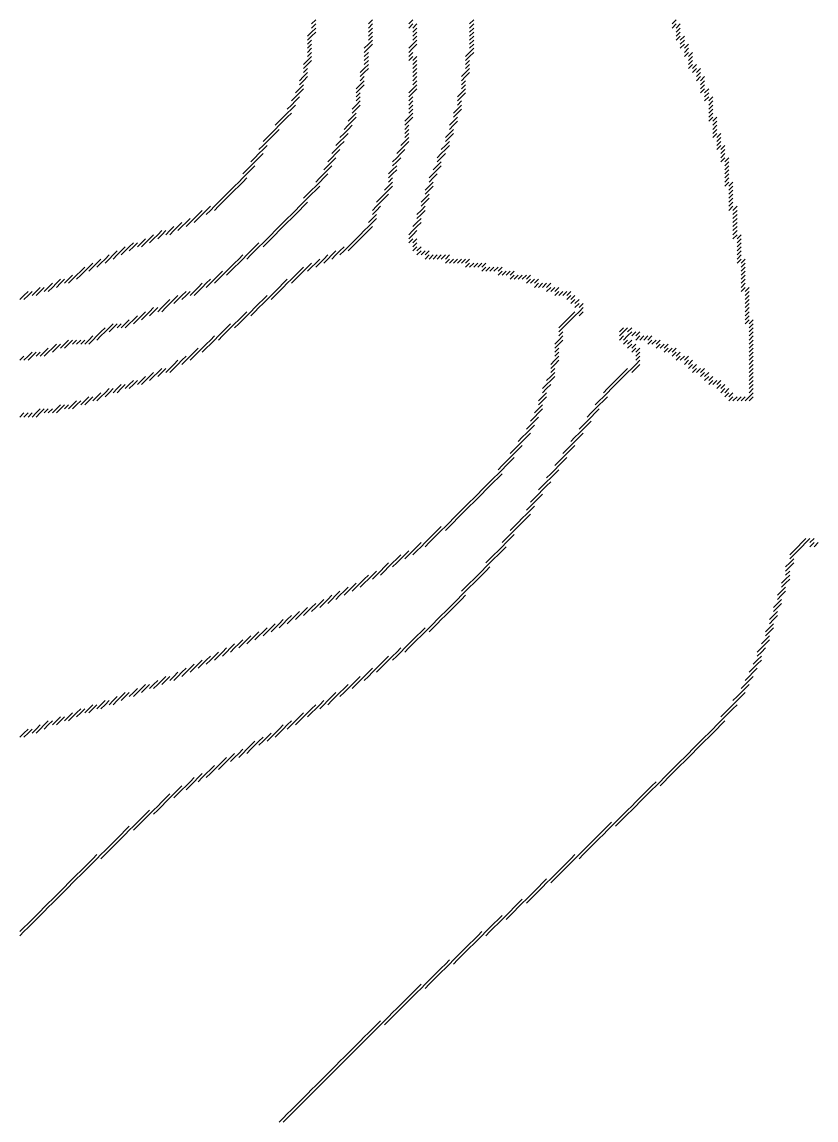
# Model space of a CAD drawing. Header units: metres. Extents: x 526 to 1383, y 73 to 1012.
# Drawn here: x 926.5 to 1122.5, y 439.5 to 710.5 of the extents above; entities that cross this region are included whole.
import ezdxf

# ---------------------------------------------------------------- set-up
doc = ezdxf.new("R2010")
doc.units = ezdxf.units.M

msp = doc.modelspace()

# ---------------------------------------------------------------- linework, layer by layer
for p, q in [((998, 710), (999, 711)), ((1012, 710), (1013, 711)), ((1022, 710), (1023, 711)), ((1037, 710), (1038, 711)), ((1087, 710), (1088, 711)), ((997, 707), (998, 708)), ((998, 709), (999, 710)), ((998, 708), (999, 709)), ((998, 707), (999, 708)), ((1012, 709), (1013, 710)), ((1012, 708), (1013, 709)), ((1012, 707), (1013, 708)), ((1022, 709), (1023, 710)), ((1023, 709), (1024, 710)), ((1023, 708), (1024, 709)), ((1023, 707), (1024, 708)), ((1037, 709), (1038, 710)), ((1037, 708), (1038, 709)), ((1037, 707), (1038, 708)), ((1087, 709), (1088, 710)), ((1088, 709), (1089, 710)), ((1088, 708), (1089, 709)), ((1088, 707), (1089, 708)), ((997, 706), (998, 707)), ((997, 705), (998, 706)), ((997, 704), (998, 705)), ((1011, 704), (1012, 705)), ((1012, 706), (1013, 707)), ((1012, 705), (1013, 706)), ((1012, 704), (1013, 705)), ((1022, 704), (1023, 705)), ((1023, 706), (1024, 707)), ((1023, 705), (1024, 706)), ((1023, 704), (1024, 705)), ((1037, 706), (1038, 707)), ((1037, 705), (1038, 706)), ((1037, 704), (1038, 705)), ((1088, 706), (1089, 707)), ((1089, 706), (1090, 707)), ((1089, 705), (1090, 706)), ((1089, 704), (1090, 705)), ((1090, 704), (1091, 705)), ((997, 703), (998, 704)), ((997, 702), (998, 703)), ((997, 701), (998, 702)), ((1011, 703), (1012, 704)), ((1011, 702), (1012, 703)), ((1011, 701), (1012, 702)), ((1022, 703), (1023, 704)), ((1022, 702), (1023, 703)), ((1022, 701), (1023, 702)), ((1023, 701), (1024, 702)), ((1036, 702), (1037, 703)), ((1036, 701), (1037, 702)), ((1037, 703), (1038, 704)), ((1037, 702), (1038, 703)), ((1090, 703), (1091, 704)), ((1090, 702), (1091, 703)), ((1091, 702), (1092, 703)), ((1091, 701), (1092, 702)), ((996, 700), (997, 701)), ((996, 699), (997, 700)), ((997, 700), (998, 701)), ((1011, 700), (1012, 701)), ((1011, 699), (1012, 700)), ((1023, 700), (1024, 701)), ((1023, 699), (1024, 700)), ((1036, 700), (1037, 701)), ((1036, 699), (1037, 700)), ((1091, 700), (1092, 701)), ((1091, 699), (1092, 700)), ((1092, 699), (1093, 700)), ((995, 696), (996, 697)), ((996, 698), (997, 699)), ((996, 697), (997, 698)), ((996, 696), (997, 697)), ((1010, 698), (1011, 699)), ((1010, 697), (1011, 698)), ((1010, 696), (1011, 697)), ((1011, 698), (1012, 699)), ((1023, 698), (1024, 699)), ((1023, 697), (1024, 698)), ((1023, 696), (1024, 697)), ((1035, 697), (1036, 698)), ((1035, 696), (1036, 697)), ((1036, 698), (1037, 699)), ((1036, 697), (1037, 698)), ((1092, 698), (1093, 699)), ((1093, 698), (1094, 699)), ((1093, 697), (1094, 698)), ((1093, 696), (1094, 697)), ((1094, 696), (1095, 697)), ((994, 693), (995, 694)), ((995, 695), (996, 696)), ((995, 694), (996, 695)), ((995, 693), (996, 694)), ((1009, 694), (1010, 695)), ((1009, 693), (1010, 694)), ((1010, 695), (1011, 696)), ((1010, 694), (1011, 695)), ((1022, 693), (1023, 694)), ((1023, 695), (1024, 696)), ((1023, 694), (1024, 695)), ((1023, 693), (1024, 694)), ((1035, 695), (1036, 696)), ((1035, 694), (1036, 695)), ((1035, 693), (1036, 694)), ((1094, 695), (1095, 696)), ((1094, 694), (1095, 695)), ((1094, 693), (1095, 694)), ((1095, 693), (1096, 694)), ((993, 691), (994, 692)), ((994, 692), (995, 693)), ((994, 691), (995, 692)), ((1009, 692), (1010, 693)), ((1009, 691), (1010, 692)), ((1022, 692), (1023, 693)), ((1022, 691), (1023, 692)), ((1034, 692), (1035, 693)), ((1034, 691), (1035, 692)), ((1035, 692), (1036, 693)), ((1095, 692), (1096, 693)), ((1095, 691), (1096, 692)), ((1096, 691), (1097, 692)), ((992, 689), (993, 690)), ((992, 688), (993, 689)), ((993, 690), (994, 691)), ((993, 689), (994, 690)), ((1008, 689), (1009, 690)), ((1008, 688), (1009, 689)), ((1009, 690), (1010, 691)), ((1009, 689), (1010, 690)), ((1022, 690), (1023, 691)), ((1022, 689), (1023, 690)), ((1022, 688), (1023, 689)), ((1033, 688), (1034, 689)), ((1034, 690), (1035, 691)), ((1034, 689), (1035, 690)), ((1034, 688), (1035, 689)), ((1096, 690), (1097, 691)), ((1096, 689), (1097, 690)), ((1096, 688), (1097, 689)), ((989, 685), (990, 686)), ((990, 686), (991, 687)), ((990, 685), (991, 686)), ((991, 687), (992, 688)), ((991, 686), (992, 687)), ((992, 687), (993, 688)), ((1007, 686), (1008, 687)), ((1007, 685), (1008, 686)), ((1008, 687), (1009, 688)), ((1008, 686), (1009, 687)), ((1021, 686), (1022, 687)), ((1021, 685), (1022, 686)), ((1022, 687), (1023, 688)), ((1022, 686), (1023, 687)), ((1032, 685), (1033, 686)), ((1033, 687), (1034, 688)), ((1033, 686), (1034, 687)), ((1033, 685), (1034, 686)), ((1096, 687), (1097, 688)), ((1096, 686), (1097, 687)), ((1097, 686), (1098, 687)), ((1097, 685), (1098, 686)), ((987, 682), (988, 683)), ((988, 683), (989, 684)), ((988, 682), (989, 683)), ((989, 684), (990, 685)), ((989, 683), (990, 684)), ((1005, 682), (1006, 683)), ((1006, 684), (1007, 685)), ((1006, 683), (1007, 684)), ((1006, 682), (1007, 683)), ((1007, 684), (1008, 685)), ((1021, 684), (1022, 685)), ((1021, 683), (1022, 684)), ((1021, 682), (1022, 683)), ((1031, 682), (1032, 683)), ((1032, 684), (1033, 685)), ((1032, 683), (1033, 684)), ((1032, 682), (1033, 683)), ((1097, 684), (1098, 685)), ((1097, 683), (1098, 684)), ((1097, 682), (1098, 683)), ((1098, 682), (1099, 683)), ((986, 681), (987, 682)), ((986, 680), (987, 681)), ((987, 681), (988, 682)), ((1004, 680), (1005, 681)), ((1005, 681), (1006, 682)), ((1005, 680), (1006, 681)), ((1020, 680), (1021, 681)), ((1021, 681), (1022, 682)), ((1021, 680), (1022, 681)), ((1031, 681), (1032, 682)), ((1031, 680), (1032, 681)), ((1098, 681), (1099, 682)), ((1098, 680), (1099, 681)), ((984, 677), (985, 678)), ((985, 679), (986, 680)), ((985, 678), (986, 679)), ((985, 677), (986, 678)), ((986, 679), (987, 680)), ((1003, 678), (1004, 679)), ((1003, 677), (1004, 678)), ((1004, 679), (1005, 680)), ((1004, 678), (1005, 679)), ((1019, 678), (1020, 679)), ((1019, 677), (1020, 678)), ((1020, 679), (1021, 680)), ((1020, 678), (1021, 679)), ((1029, 677), (1030, 678)), ((1030, 679), (1031, 680)), ((1030, 678), (1031, 679)), ((1030, 677), (1031, 678)), ((1031, 679), (1032, 680)), ((1098, 679), (1099, 680)), ((1099, 679), (1100, 680)), ((1099, 678), (1100, 679)), ((1099, 677), (1100, 678)), ((982, 674), (983, 675)), ((983, 676), (984, 677)), ((983, 675), (984, 676)), ((983, 674), (984, 675)), ((984, 676), (985, 677)), ((1001, 674), (1002, 675)), ((1002, 676), (1003, 677)), ((1002, 675), (1003, 676)), ((1002, 674), (1003, 675)), ((1003, 676), (1004, 677)), ((1018, 676), (1019, 677)), ((1018, 675), (1019, 676)), ((1018, 674), (1019, 675)), ((1019, 676), (1020, 677)), ((1028, 674), (1029, 675)), ((1029, 676), (1030, 677)), ((1029, 675), (1030, 676)), ((1029, 674), (1030, 675)), ((1099, 676), (1100, 677)), ((1100, 676), (1101, 677)), ((1100, 675), (1101, 676)), ((1100, 674), (1101, 675)), ((981, 673), (982, 674)), ((981, 672), (982, 673)), ((982, 673), (983, 674)), ((1000, 672), (1001, 673)), ((1001, 673), (1002, 674)), ((1001, 672), (1002, 673)), ((1017, 673), (1018, 674)), ((1017, 672), (1018, 673)), ((1018, 673), (1019, 674)), ((1027, 672), (1028, 673)), ((1028, 673), (1029, 674)), ((1028, 672), (1029, 673)), ((1100, 673), (1101, 674)), ((1100, 672), (1101, 673)), ((978, 669), (979, 670)), ((979, 670), (980, 671)), ((979, 669), (980, 670)), ((980, 671), (981, 672)), ((980, 670), (981, 671)), ((981, 671), (982, 672)), ((998, 669), (999, 670)), ((999, 671), (1000, 672)), ((999, 670), (1000, 671)), ((999, 669), (1000, 670)), ((1000, 671), (1001, 672)), ((1016, 669), (1017, 670)), ((1017, 671), (1018, 672)), ((1017, 670), (1018, 671)), ((1017, 669), (1018, 670)), ((1026, 669), (1027, 670)), ((1027, 671), (1028, 672)), ((1027, 670), (1028, 671)), ((1027, 669), (1028, 670)), ((1100, 671), (1101, 672)), ((1100, 670), (1101, 671)), ((1101, 670), (1102, 671)), ((1101, 669), (1102, 670)), ((975, 666), (976, 667)), ((976, 667), (977, 668)), ((976, 666), (977, 667)), ((977, 668), (978, 669)), ((977, 667), (978, 668)), ((978, 668), (979, 669)), ((996, 667), (997, 668)), ((996, 666), (997, 667)), ((997, 668), (998, 669)), ((997, 667), (998, 668)), ((998, 668), (999, 669)), ((1014, 666), (1015, 667)), ((1015, 667), (1016, 668)), ((1015, 666), (1016, 667)), ((1016, 668), (1017, 669)), ((1016, 667), (1017, 668)), ((1025, 666), (1026, 667)), ((1026, 668), (1027, 669)), ((1026, 667), (1027, 668)), ((1026, 666), (1027, 667)), ((1101, 668), (1102, 669)), ((1101, 667), (1102, 668)), ((1101, 666), (1102, 667)), ((970, 663), (971, 664)), ((971, 663), (972, 664)), ((972, 664), (973, 665)), ((972, 663), (973, 664)), ((973, 664), (974, 665)), ((974, 665), (975, 666)), ((974, 664), (975, 665)), ((975, 665), (976, 666)), ((993, 663), (994, 664)), ((994, 664), (995, 665)), ((994, 663), (995, 664)), ((995, 665), (996, 666)), ((995, 664), (996, 665)), ((996, 665), (997, 666)), ((1013, 664), (1014, 665)), ((1013, 663), (1014, 664)), ((1014, 665), (1015, 666)), ((1014, 664), (1015, 665)), ((1024, 663), (1025, 664)), ((1025, 665), (1026, 666)), ((1025, 664), (1026, 665)), ((1025, 663), (1026, 664)), ((1101, 665), (1102, 666)), ((1101, 664), (1102, 665)), ((1102, 664), (1103, 665)), ((1102, 663), (1103, 664)), ((967, 661), (968, 662)), ((968, 661), (969, 662)), ((969, 662), (970, 663)), ((969, 661), (970, 662)), ((970, 662), (971, 663)), ((991, 661), (992, 662)), ((992, 662), (993, 663)), ((992, 661), (993, 662)), ((993, 662), (994, 663)), ((1012, 661), (1013, 662)), ((1013, 662), (1014, 663)), ((1013, 661), (1014, 662)), ((1024, 662), (1025, 663)), ((1024, 661), (1025, 662)), ((1102, 662), (1103, 663)), ((1102, 661), (1103, 662)), ((960, 658), (961, 659)), ((961, 658), (962, 659)), ((962, 658), (963, 659)), ((963, 659), (964, 660)), ((963, 658), (964, 659)), ((964, 659), (965, 660)), ((965, 660), (966, 661)), ((965, 659), (966, 660)), ((966, 660), (967, 661)), ((967, 660), (968, 661)), ((988, 658), (989, 659)), ((989, 659), (990, 660)), ((989, 658), (990, 659)), ((990, 660), (991, 661)), ((990, 659), (991, 660)), ((991, 660), (992, 661)), ((1010, 658), (1011, 659)), ((1011, 659), (1012, 660)), ((1011, 658), (1012, 659)), ((1012, 660), (1013, 661)), ((1012, 659), (1013, 660)), ((1022, 658), (1023, 659)), ((1023, 660), (1024, 661)), ((1023, 659), (1024, 660)), ((1023, 658), (1024, 659)), ((1024, 660), (1025, 661)), ((1102, 660), (1103, 661)), ((1102, 659), (1103, 660)), ((1102, 658), (1103, 659)), ((953, 655), (954, 656)), ((954, 655), (955, 656)), ((955, 655), (956, 656)), ((956, 656), (957, 657)), ((956, 655), (957, 656)), ((957, 656), (958, 657)), ((958, 657), (959, 658)), ((958, 656), (959, 657)), ((959, 657), (960, 658)), ((960, 657), (961, 658)), ((984, 655), (985, 656)), ((985, 655), (986, 656)), ((986, 656), (987, 657)), ((986, 655), (987, 656)), ((987, 657), (988, 658)), ((987, 656), (988, 657)), ((988, 657), (989, 658)), ((1007, 655), (1008, 656)), ((1008, 656), (1009, 657)), ((1008, 655), (1009, 656)), ((1009, 657), (1010, 658)), ((1009, 656), (1010, 657)), ((1010, 657), (1011, 658)), ((1022, 657), (1023, 658)), ((1022, 656), (1023, 657)), ((1023, 656), (1024, 657)), ((1023, 655), (1024, 656)), ((1102, 657), (1103, 658)), ((1103, 657), (1104, 658)), ((1103, 656), (1104, 657)), ((1103, 655), (1104, 656)), ((949, 653), (950, 654)), ((950, 653), (951, 654)), ((951, 654), (952, 655)), ((951, 653), (952, 654)), ((952, 654), (953, 655)), ((953, 654), (954, 655)), ((982, 653), (983, 654)), ((983, 654), (984, 655)), ((983, 653), (984, 654)), ((984, 654), (985, 655)), ((1003, 653), (1004, 654)), ((1004, 653), (1005, 654)), ((1005, 654), (1006, 655)), ((1005, 653), (1006, 654)), ((1006, 654), (1007, 655)), ((1007, 654), (1008, 655)), ((1023, 654), (1024, 655)), ((1024, 654), (1025, 655)), ((1024, 653), (1025, 654)), ((1025, 653), (1026, 654)), ((1026, 653), (1027, 654)), ((1103, 654), (1104, 655)), ((1103, 653), (1104, 654)), ((943, 650), (944, 651)), ((944, 650), (945, 651)), ((945, 651), (946, 652)), ((945, 650), (946, 651)), ((946, 651), (947, 652)), ((947, 652), (948, 653)), ((947, 651), (948, 652)), ((948, 652), (949, 653)), ((949, 652), (950, 653)), ((978, 650), (979, 651)), ((979, 651), (980, 652)), ((979, 650), (980, 651)), ((980, 652), (981, 653)), ((980, 651), (981, 652)), ((981, 652), (982, 653)), ((982, 652), (983, 653)), ((997, 650), (998, 651)), ((998, 650), (999, 651)), ((999, 651), (1000, 652)), ((999, 650), (1000, 651)), ((1000, 651), (1001, 652)), ((1001, 652), (1002, 653)), ((1001, 651), (1002, 652)), ((1002, 652), (1003, 653)), ((1003, 652), (1004, 653)), ((1026, 652), (1027, 653)), ((1027, 652), (1028, 653)), ((1028, 652), (1029, 653)), ((1029, 652), (1030, 653)), ((1030, 652), (1031, 653)), ((1031, 652), (1032, 653)), ((1031, 651), (1032, 652)), ((1032, 651), (1033, 652)), ((1033, 651), (1034, 652)), ((1034, 651), (1035, 652)), ((1035, 651), (1036, 652)), ((1036, 651), (1037, 652)), ((1036, 650), (1037, 651)), ((1037, 650), (1038, 651)), ((1038, 650), (1039, 651)), ((1039, 650), (1040, 651)), ((1040, 650), (1041, 651)), ((1103, 652), (1104, 653)), ((1103, 651), (1104, 652)), ((1104, 651), (1105, 652)), ((1104, 650), (1105, 651)), ((938, 647), (939, 648)), ((939, 647), (940, 648)), ((940, 648), (941, 649)), ((940, 647), (941, 648)), ((941, 649), (942, 650)), ((941, 648), (942, 649)), ((942, 649), (943, 650)), ((943, 649), (944, 650)), ((974, 647), (975, 648)), ((975, 648), (976, 649)), ((975, 647), (976, 648)), ((976, 648), (977, 649)), ((977, 649), (978, 650)), ((977, 648), (978, 649)), ((978, 649), (979, 650)), ((993, 647), (994, 648)), ((994, 648), (995, 649)), ((994, 647), (995, 648)), ((995, 649), (996, 650)), ((995, 648), (996, 649)), ((996, 649), (997, 650)), ((997, 649), (998, 650)), ((1040, 649), (1041, 650)), ((1041, 649), (1042, 650)), ((1042, 649), (1043, 650)), ((1043, 649), (1044, 650)), ((1044, 649), (1045, 650)), ((1044, 648), (1045, 649)), ((1045, 648), (1046, 649)), ((1046, 648), (1047, 649)), ((1047, 648), (1048, 649)), ((1047, 647), (1048, 648)), ((1048, 647), (1049, 648)), ((1049, 647), (1050, 648)), ((1050, 647), (1051, 648)), ((1051, 647), (1052, 648)), ((1104, 649), (1105, 650)), ((1104, 648), (1105, 649)), ((1104, 647), (1105, 648)), ((930, 644), (931, 645)), ((931, 644), (932, 645)), ((932, 644), (933, 645)), ((933, 645), (934, 646)), ((933, 644), (934, 645)), ((934, 645), (935, 646)), ((935, 646), (936, 647)), ((935, 645), (936, 646)), ((936, 646), (937, 647)), ((937, 646), (938, 647)), ((938, 646), (939, 647)), ((969, 644), (970, 645)), ((970, 645), (971, 646)), ((970, 644), (971, 645)), ((971, 645), (972, 646)), ((972, 646), (973, 647)), ((972, 645), (973, 646)), ((973, 646), (974, 647)), ((974, 646), (975, 647)), ((989, 644), (990, 645)), ((990, 645), (991, 646)), ((990, 644), (991, 645)), ((991, 646), (992, 647)), ((991, 645), (992, 646)), ((992, 646), (993, 647)), ((993, 646), (994, 647)), ((1051, 646), (1052, 647)), ((1052, 646), (1053, 647)), ((1053, 646), (1054, 647)), ((1053, 645), (1054, 646)), ((1054, 645), (1055, 646)), ((1055, 645), (1056, 646)), ((1056, 645), (1057, 646)), ((1056, 644), (1057, 645)), ((1057, 644), (1058, 645)), ((1058, 644), (1059, 645)), ((1104, 646), (1105, 647)), ((1104, 645), (1105, 646)), ((1104, 644), (1105, 645)), ((1105, 644), (1106, 645)), ((926, 642), (927, 643)), ((927, 643), (928, 644)), ((927, 642), (928, 643)), ((928, 643), (929, 644)), ((929, 643), (930, 644)), ((930, 643), (931, 644)), ((964, 642), (965, 643)), ((965, 642), (966, 643)), ((966, 643), (967, 644)), ((966, 642), (967, 643)), ((967, 643), (968, 644)), ((968, 643), (969, 644)), ((969, 643), (970, 644)), ((986, 642), (987, 643)), ((987, 642), (988, 643)), ((988, 643), (989, 644)), ((988, 642), (989, 643)), ((989, 643), (990, 644)), ((1058, 643), (1059, 644)), ((1059, 643), (1060, 644)), ((1060, 643), (1061, 644)), ((1061, 643), (1062, 644)), ((1061, 642), (1062, 643)), ((1062, 642), (1063, 643)), ((1105, 643), (1106, 644)), ((1105, 642), (1106, 643)), ((958, 639), (959, 640)), ((959, 639), (960, 640)), ((960, 639), (961, 640)), ((961, 640), (962, 641)), ((961, 639), (962, 640)), ((962, 641), (963, 642)), ((962, 640), (963, 641)), ((963, 641), (964, 642)), ((964, 641), (965, 642)), ((983, 639), (984, 640)), ((984, 640), (985, 641)), ((984, 639), (985, 640)), ((985, 641), (986, 642)), ((985, 640), (986, 641)), ((986, 641), (987, 642)), ((1062, 641), (1063, 642)), ((1063, 641), (1064, 642)), ((1063, 640), (1064, 641)), ((1064, 640), (1065, 641)), ((1064, 639), (1065, 640)), ((1105, 641), (1106, 642)), ((1105, 640), (1106, 641)), ((1105, 639), (1106, 640)), ((952, 636), (953, 637)), ((953, 636), (954, 637)), ((954, 637), (955, 638)), ((954, 636), (955, 637)), ((955, 637), (956, 638)), ((956, 638), (957, 639)), ((956, 637), (957, 638)), ((957, 638), (958, 639)), ((958, 638), (959, 639)), ((979, 636), (980, 637)), ((980, 637), (981, 638)), ((980, 636), (981, 637)), ((981, 638), (982, 639)), ((981, 637), (982, 638)), ((982, 638), (983, 639)), ((983, 638), (984, 639)), ((1060, 636), (1061, 637)), ((1061, 637), (1062, 638)), ((1061, 636), (1062, 637)), ((1062, 638), (1063, 639)), ((1062, 637), (1063, 638)), ((1063, 638), (1064, 639)), ((1064, 638), (1065, 639)), ((1105, 638), (1106, 639)), ((1105, 637), (1106, 638)), ((1105, 636), (1106, 637)), ((1106, 636), (1107, 637)), ((946, 634), (947, 635)), ((947, 634), (948, 635)), ((948, 635), (949, 636)), ((948, 634), (949, 635)), ((949, 635), (950, 636)), ((950, 635), (951, 636)), ((951, 635), (952, 636)), ((952, 635), (953, 636)), ((976, 634), (977, 635)), ((977, 635), (978, 636)), ((977, 634), (978, 635)), ((978, 635), (979, 636)), ((979, 635), (980, 636)), ((1059, 635), (1060, 636)), ((1059, 634), (1060, 635)), ((1060, 635), (1061, 636)), ((1074, 634), (1075, 635)), ((1075, 634), (1076, 635)), ((1076, 634), (1077, 635)), ((1106, 635), (1107, 636)), ((1106, 634), (1107, 635)), ((937, 631), (938, 632)), ((938, 631), (939, 632)), ((939, 631), (940, 632)), ((940, 631), (941, 632)), ((941, 631), (942, 632)), ((942, 631), (943, 632)), ((943, 632), (944, 633)), ((943, 631), (944, 632)), ((944, 632), (945, 633)), ((945, 633), (946, 634)), ((945, 632), (946, 633)), ((946, 633), (947, 634)), ((972, 631), (973, 632)), ((973, 632), (974, 633)), ((973, 631), (974, 632)), ((974, 632), (975, 633)), ((975, 633), (976, 634)), ((975, 632), (976, 633)), ((976, 633), (977, 634)), ((1058, 631), (1059, 632)), ((1059, 633), (1060, 634)), ((1059, 632), (1060, 633)), ((1059, 631), (1060, 632)), ((1074, 633), (1075, 634)), ((1074, 632), (1075, 633)), ((1075, 632), (1076, 633)), ((1075, 631), (1076, 632)), ((1076, 633), (1077, 634)), ((1076, 631), (1077, 632)), ((1077, 633), (1078, 634)), ((1078, 633), (1079, 634)), ((1078, 632), (1079, 633)), ((1079, 632), (1080, 633)), ((1080, 632), (1081, 633)), ((1081, 632), (1082, 633)), ((1081, 631), (1082, 632)), ((1082, 631), (1083, 632)), ((1083, 631), (1084, 632)), ((1106, 633), (1107, 634)), ((1106, 632), (1107, 633)), ((1106, 631), (1107, 632)), ((928, 628), (929, 629)), ((929, 628), (930, 629)), ((930, 628), (931, 629)), ((931, 628), (932, 629)), ((932, 629), (933, 630)), ((932, 628), (933, 629)), ((933, 629), (934, 630)), ((934, 630), (935, 631)), ((934, 629), (935, 630)), ((935, 630), (936, 631)), ((936, 630), (937, 631)), ((937, 630), (938, 631)), ((968, 628), (969, 629)), ((969, 629), (970, 630)), ((969, 628), (970, 629)), ((970, 629), (971, 630)), ((971, 630), (972, 631)), ((971, 629), (972, 630)), ((972, 630), (973, 631)), ((1058, 630), (1059, 631)), ((1058, 629), (1059, 630)), ((1058, 628), (1059, 629)), ((1076, 630), (1077, 631)), ((1077, 630), (1078, 631)), ((1077, 629), (1078, 630)), ((1078, 629), (1079, 630)), ((1078, 628), (1079, 629)), ((1083, 630), (1084, 631)), ((1084, 630), (1085, 631)), ((1085, 630), (1086, 631)), ((1085, 629), (1086, 630)), ((1086, 629), (1087, 630)), ((1087, 629), (1088, 630)), ((1087, 628), (1088, 629)), ((1088, 628), (1089, 629)), ((1106, 630), (1107, 631)), ((1106, 629), (1107, 630)), ((1106, 628), (1107, 629)), ((926, 627), (927, 628)), ((927, 627), (928, 628)), ((928, 627), (929, 628)), ((964, 626), (965, 627)), ((965, 626), (966, 627)), ((966, 627), (967, 628)), ((966, 626), (967, 627)), ((967, 627), (968, 628)), ((968, 627), (969, 628)), ((1057, 626), (1058, 627)), ((1058, 627), (1059, 628)), ((1058, 626), (1059, 627)), ((1078, 627), (1079, 628)), ((1078, 626), (1079, 627)), ((1088, 627), (1089, 628)), ((1089, 627), (1090, 628)), ((1090, 627), (1091, 628)), ((1090, 626), (1091, 627)), ((1091, 626), (1092, 627)), ((1106, 627), (1107, 628)), ((1106, 626), (1107, 627)), ((958, 623), (959, 624)), ((959, 623), (960, 624)), ((960, 624), (961, 625)), ((960, 623), (961, 624)), ((961, 624), (962, 625)), ((962, 624), (963, 625)), ((963, 625), (964, 626)), ((963, 624), (964, 625)), ((964, 625), (965, 626)), ((1057, 625), (1058, 626)), ((1057, 624), (1058, 625)), ((1057, 623), (1058, 624)), ((1074, 623), (1075, 624)), ((1075, 624), (1076, 625)), ((1075, 623), (1076, 624)), ((1076, 624), (1077, 625)), ((1077, 625), (1078, 626)), ((1077, 624), (1078, 625)), ((1078, 625), (1079, 626)), ((1091, 625), (1092, 626)), ((1092, 625), (1093, 626)), ((1092, 624), (1093, 625)), ((1093, 624), (1094, 625)), ((1094, 624), (1095, 625)), ((1094, 623), (1095, 624)), ((1095, 623), (1096, 624)), ((1106, 625), (1107, 626)), ((1106, 624), (1107, 625)), ((1106, 623), (1107, 624)), ((950, 620), (951, 621)), ((951, 620), (952, 621)), ((952, 620), (953, 621)), ((953, 621), (954, 622)), ((953, 620), (954, 621)), ((954, 621), (955, 622)), ((955, 621), (956, 622)), ((956, 622), (957, 623)), ((956, 621), (957, 622)), ((957, 622), (958, 623)), ((958, 622), (959, 623)), ((1055, 620), (1056, 621)), ((1056, 622), (1057, 623)), ((1056, 621), (1057, 622)), ((1056, 620), (1057, 621)), ((1057, 622), (1058, 623)), ((1071, 620), (1072, 621)), ((1072, 621), (1073, 622)), ((1072, 620), (1073, 621)), ((1073, 622), (1074, 623)), ((1073, 621), (1074, 622)), ((1074, 622), (1075, 623)), ((1095, 622), (1096, 623)), ((1096, 622), (1097, 623)), ((1096, 621), (1097, 622)), ((1097, 621), (1098, 622)), ((1098, 621), (1099, 622)), ((1098, 620), (1099, 621)), ((1099, 620), (1100, 621)), ((1106, 622), (1107, 623)), ((1106, 621), (1107, 622)), ((1106, 620), (1107, 621)), ((942, 617), (943, 618)), ((943, 617), (944, 618)), ((944, 617), (945, 618)), ((945, 618), (946, 619)), ((945, 617), (946, 618)), ((946, 618), (947, 619)), ((947, 619), (948, 620)), ((947, 618), (948, 619)), ((948, 619), (949, 620)), ((949, 619), (950, 620)), ((950, 619), (951, 620)), ((1054, 617), (1055, 618)), ((1055, 619), (1056, 620)), ((1055, 618), (1056, 619)), ((1055, 617), (1056, 618)), ((1069, 617), (1070, 618)), ((1070, 619), (1071, 620)), ((1070, 618), (1071, 619)), ((1070, 617), (1071, 618)), ((1071, 619), (1072, 620)), ((1099, 619), (1100, 620)), ((1100, 619), (1101, 620)), ((1100, 618), (1101, 619)), ((1101, 618), (1102, 619)), ((1101, 617), (1102, 618)), ((1102, 617), (1103, 618)), ((1103, 617), (1104, 618)), ((1104, 617), (1105, 618)), ((1105, 617), (1106, 618)), ((1106, 619), (1107, 620)), ((1106, 618), (1107, 619)), ((1106, 617), (1107, 618)), ((935, 615), (936, 616)), ((936, 615), (937, 616)), ((937, 615), (938, 616)), ((938, 615), (939, 616)), ((939, 616), (940, 617)), ((939, 615), (940, 616)), ((940, 616), (941, 617)), ((941, 616), (942, 617)), ((942, 616), (943, 617)), ((1054, 616), (1055, 617)), ((1054, 615), (1055, 616)), ((1068, 616), (1069, 617)), ((1068, 615), (1069, 616)), ((1069, 616), (1070, 617)), ((926, 613), (927, 614)), ((927, 613), (928, 614)), ((928, 613), (929, 614)), ((929, 613), (930, 614)), ((930, 614), (931, 615)), ((930, 613), (931, 614)), ((931, 614), (932, 615)), ((932, 614), (933, 615)), ((933, 614), (934, 615)), ((934, 614), (935, 615)), ((935, 614), (936, 615)), ((1052, 612), (1053, 613)), ((1053, 614), (1054, 615)), ((1053, 613), (1054, 614)), ((1053, 612), (1054, 613)), ((1054, 614), (1055, 615)), ((1066, 613), (1067, 614)), ((1066, 612), (1067, 613)), ((1067, 614), (1068, 615)), ((1067, 613), (1068, 614)), ((1068, 614), (1069, 615)), ((1051, 610), (1052, 611)), ((1051, 609), (1052, 610)), ((1052, 611), (1053, 612)), ((1052, 610), (1053, 611)), ((1064, 610), (1065, 611)), ((1064, 609), (1065, 610)), ((1065, 611), (1066, 612)), ((1065, 610), (1066, 611)), ((1066, 611), (1067, 612)), ((1049, 607), (1050, 608)), ((1050, 608), (1051, 609)), ((1050, 607), (1051, 608)), ((1051, 608), (1052, 609)), ((1062, 607), (1063, 608)), ((1063, 608), (1064, 609)), ((1063, 607), (1064, 608)), ((1064, 608), (1065, 609)), ((1047, 604), (1048, 605)), ((1048, 605), (1049, 606)), ((1048, 604), (1049, 605)), ((1049, 606), (1050, 607)), ((1049, 605), (1050, 606)), ((1060, 604), (1061, 605)), ((1061, 605), (1062, 606)), ((1061, 604), (1062, 605)), ((1062, 606), (1063, 607)), ((1062, 605), (1063, 606)), ((1045, 601), (1046, 602)), ((1046, 602), (1047, 603)), ((1046, 601), (1047, 602)), ((1047, 603), (1048, 604)), ((1047, 602), (1048, 603)), ((1058, 601), (1059, 602)), ((1059, 602), (1060, 603)), ((1059, 601), (1060, 602)), ((1060, 603), (1061, 604)), ((1060, 602), (1061, 603)), ((1043, 598), (1044, 599)), ((1044, 600), (1045, 601)), ((1044, 599), (1045, 600)), ((1044, 598), (1045, 599)), ((1045, 600), (1046, 601)), ((1056, 598), (1057, 599)), ((1057, 599), (1058, 600)), ((1057, 598), (1058, 599)), ((1058, 600), (1059, 601)), ((1058, 599), (1059, 600)), ((1041, 596), (1042, 597)), ((1042, 597), (1043, 598)), ((1042, 596), (1043, 597)), ((1043, 597), (1044, 598)), ((1055, 596), (1056, 597)), ((1056, 597), (1057, 598)), ((1056, 596), (1057, 597)), ((1038, 593), (1039, 594)), ((1039, 594), (1040, 595)), ((1039, 593), (1040, 594)), ((1040, 595), (1041, 596)), ((1040, 594), (1041, 595)), ((1041, 595), (1042, 596)), ((1053, 593), (1054, 594)), ((1054, 595), (1055, 596)), ((1054, 594), (1055, 595)), ((1054, 593), (1055, 594)), ((1055, 595), (1056, 596)), ((1035, 590), (1036, 591)), ((1036, 591), (1037, 592)), ((1036, 590), (1037, 591)), ((1037, 592), (1038, 593)), ((1037, 591), (1038, 592)), ((1038, 592), (1039, 593)), ((1051, 590), (1052, 591)), ((1052, 592), (1053, 593)), ((1052, 591), (1053, 592)), ((1052, 590), (1053, 591)), ((1053, 592), (1054, 593)), ((1033, 588), (1034, 589)), ((1034, 589), (1035, 590)), ((1034, 588), (1035, 589)), ((1035, 589), (1036, 590)), ((1050, 588), (1051, 589)), ((1051, 589), (1052, 590)), ((1051, 588), (1052, 589)), ((1029, 585), (1030, 586)), ((1030, 585), (1031, 586)), ((1031, 586), (1032, 587)), ((1031, 585), (1032, 586)), ((1032, 587), (1033, 588)), ((1032, 586), (1033, 587)), ((1033, 587), (1034, 588)), ((1047, 585), (1048, 586)), ((1048, 586), (1049, 587)), ((1048, 585), (1049, 586)), ((1049, 587), (1050, 588)), ((1049, 586), (1050, 587)), ((1050, 587), (1051, 588)), ((1026, 582), (1027, 583)), ((1027, 583), (1028, 584)), ((1027, 582), (1028, 583)), ((1028, 584), (1029, 585)), ((1028, 583), (1029, 584)), ((1029, 584), (1030, 585)), ((1045, 582), (1046, 583)), ((1046, 583), (1047, 584)), ((1046, 582), (1047, 583)), ((1047, 584), (1048, 585)), ((1047, 583), (1048, 584)), ((1119, 582), (1120, 583)), ((1120, 582), (1121, 583)), ((1121, 582), (1122, 583)), ((1021, 579), (1022, 580)), ((1022, 579), (1023, 580)), ((1023, 580), (1024, 581)), ((1023, 579), (1024, 580)), ((1024, 581), (1025, 582)), ((1024, 580), (1025, 581)), ((1025, 581), (1026, 582)), ((1026, 581), (1027, 582)), ((1043, 579), (1044, 580)), ((1044, 580), (1045, 581)), ((1044, 579), (1045, 580)), ((1045, 581), (1046, 582)), ((1045, 580), (1046, 581)), ((1116, 579), (1117, 580)), ((1117, 580), (1118, 581)), ((1117, 579), (1118, 580)), ((1118, 581), (1119, 582)), ((1118, 580), (1119, 581)), ((1119, 581), (1120, 582)), ((1121, 581), (1122, 582)), ((1122, 581), (1123, 582)), ((1018, 577), (1019, 578)), ((1019, 578), (1020, 579)), ((1019, 577), (1020, 578)), ((1020, 578), (1021, 579)), ((1021, 578), (1022, 579)), ((1041, 577), (1042, 578)), ((1042, 578), (1043, 579)), ((1042, 577), (1043, 578)), ((1043, 578), (1044, 579)), ((1116, 578), (1117, 579)), ((1116, 577), (1117, 578)), ((1013, 574), (1014, 575)), ((1014, 574), (1015, 575)), ((1015, 575), (1016, 576)), ((1015, 574), (1016, 575)), ((1016, 576), (1017, 577)), ((1016, 575), (1017, 576)), ((1017, 576), (1018, 577)), ((1018, 576), (1019, 577)), ((1039, 574), (1040, 575)), ((1040, 575), (1041, 576)), ((1040, 574), (1041, 575)), ((1041, 576), (1042, 577)), ((1041, 575), (1042, 576)), ((1115, 576), (1116, 577)), ((1115, 575), (1116, 576)), ((1115, 574), (1116, 575)), ((1116, 576), (1117, 577)), ((1008, 571), (1009, 572)), ((1009, 571), (1010, 572)), ((1010, 572), (1011, 573)), ((1010, 571), (1011, 572)), ((1011, 573), (1012, 574)), ((1011, 572), (1012, 573)), ((1012, 573), (1013, 574)), ((1013, 573), (1014, 574)), ((1036, 571), (1037, 572)), ((1037, 572), (1038, 573)), ((1037, 571), (1038, 572)), ((1038, 573), (1039, 574)), ((1038, 572), (1039, 573)), ((1039, 573), (1040, 574)), ((1114, 572), (1115, 573)), ((1114, 571), (1115, 572)), ((1115, 573), (1116, 574)), ((1115, 572), (1116, 573)), ((1004, 569), (1005, 570)), ((1005, 569), (1006, 570)), ((1006, 570), (1007, 571)), ((1006, 569), (1007, 570)), ((1007, 570), (1008, 571)), ((1008, 570), (1009, 571)), ((1035, 570), (1036, 571)), ((1035, 569), (1036, 570)), ((1036, 570), (1037, 571)), ((1113, 569), (1114, 570)), ((1114, 570), (1115, 571)), ((1114, 569), (1115, 570)), ((998, 566), (999, 567)), ((999, 566), (1000, 567)), ((1000, 567), (1001, 568)), ((1000, 566), (1001, 567)), ((1001, 567), (1002, 568)), ((1002, 568), (1003, 569)), ((1002, 567), (1003, 568)), ((1003, 568), (1004, 569)), ((1004, 568), (1005, 569)), ((1032, 566), (1033, 567)), ((1033, 567), (1034, 568)), ((1033, 566), (1034, 567)), ((1034, 568), (1035, 569)), ((1034, 567), (1035, 568)), ((1035, 568), (1036, 569)), ((1112, 566), (1113, 567)), ((1113, 568), (1114, 569)), ((1113, 567), (1114, 568)), ((1113, 566), (1114, 567)), ((992, 563), (993, 564)), ((993, 563), (994, 564)), ((994, 564), (995, 565)), ((994, 563), (995, 564)), ((995, 564), (996, 565)), ((996, 565), (997, 566)), ((996, 564), (997, 565)), ((997, 565), (998, 566)), ((998, 565), (999, 566)), ((1029, 563), (1030, 564)), ((1030, 564), (1031, 565)), ((1030, 563), (1031, 564)), ((1031, 565), (1032, 566)), ((1031, 564), (1032, 565)), ((1032, 565), (1033, 566)), ((1111, 563), (1112, 564)), ((1112, 565), (1113, 566)), ((1112, 564), (1113, 565)), ((1112, 563), (1113, 564)), ((986, 560), (987, 561)), ((987, 560), (988, 561)), ((988, 561), (989, 562)), ((988, 560), (989, 561)), ((989, 561), (990, 562)), ((990, 562), (991, 563)), ((990, 561), (991, 562)), ((991, 562), (992, 563)), ((992, 562), (993, 563)), ((1025, 560), (1026, 561)), ((1026, 560), (1027, 561)), ((1027, 561), (1028, 562)), ((1027, 560), (1028, 561)), ((1028, 562), (1029, 563)), ((1028, 561), (1029, 562)), ((1029, 562), (1030, 563)), ((1110, 560), (1111, 561)), ((1111, 562), (1112, 563)), ((1111, 561), (1112, 562)), ((1111, 560), (1112, 561)), ((982, 558), (983, 559)), ((983, 558), (984, 559)), ((984, 559), (985, 560)), ((984, 558), (985, 559)), ((985, 559), (986, 560)), ((986, 559), (987, 560)), ((1023, 558), (1024, 559)), ((1024, 559), (1025, 560)), ((1024, 558), (1025, 559)), ((1025, 559), (1026, 560)), ((1110, 559), (1111, 560)), ((1110, 558), (1111, 559)), ((976, 555), (977, 556)), ((977, 555), (978, 556)), ((978, 556), (979, 557)), ((978, 555), (979, 556)), ((979, 556), (980, 557)), ((980, 557), (981, 558)), ((980, 556), (981, 557)), ((981, 557), (982, 558)), ((982, 557), (983, 558)), ((1019, 555), (1020, 556)), ((1020, 555), (1021, 556)), ((1021, 556), (1022, 557)), ((1021, 555), (1022, 556)), ((1022, 557), (1023, 558)), ((1022, 556), (1023, 557)), ((1023, 557), (1024, 558)), ((1108, 555), (1109, 556)), ((1109, 557), (1110, 558)), ((1109, 556), (1110, 557)), ((1109, 555), (1110, 556)), ((1110, 557), (1111, 558)), ((970, 552), (971, 553)), ((971, 552), (972, 553)), ((972, 553), (973, 554)), ((972, 552), (973, 553)), ((973, 553), (974, 554)), ((974, 554), (975, 555)), ((974, 553), (975, 554)), ((975, 554), (976, 555)), ((976, 554), (977, 555)), ((1015, 552), (1016, 553)), ((1016, 553), (1017, 554)), ((1016, 552), (1017, 553)), ((1017, 553), (1018, 554)), ((1018, 554), (1019, 555)), ((1018, 553), (1019, 554)), ((1019, 554), (1020, 555)), ((1107, 552), (1108, 553)), ((1108, 554), (1109, 555)), ((1108, 553), (1109, 554)), ((1108, 552), (1109, 553)), ((966, 550), (967, 551)), ((967, 550), (968, 551)), ((968, 551), (969, 552)), ((968, 550), (969, 551)), ((969, 551), (970, 552)), ((970, 551), (971, 552)), ((1012, 550), (1013, 551)), ((1013, 550), (1014, 551)), ((1014, 551), (1015, 552)), ((1014, 550), (1015, 551)), ((1015, 551), (1016, 552)), ((1106, 550), (1107, 551)), ((1107, 551), (1108, 552)), ((1107, 550), (1108, 551)), ((959, 547), (960, 548)), ((960, 547), (961, 548)), ((961, 548), (962, 549)), ((961, 547), (962, 548)), ((962, 548), (963, 549)), ((963, 548), (964, 549)), ((964, 549), (965, 550)), ((964, 548), (965, 549)), ((965, 549), (966, 550)), ((966, 549), (967, 550)), ((1008, 547), (1009, 548)), ((1009, 548), (1010, 549)), ((1009, 547), (1010, 548)), ((1010, 548), (1011, 549)), ((1011, 549), (1012, 550)), ((1011, 548), (1012, 549)), ((1012, 549), (1013, 550)), ((1105, 548), (1106, 549)), ((1105, 547), (1106, 548)), ((1106, 549), (1107, 550)), ((1106, 548), (1107, 549)), ((951, 544), (952, 545)), ((952, 544), (953, 545)), ((953, 544), (954, 545)), ((954, 545), (955, 546)), ((954, 544), (955, 545)), ((955, 545), (956, 546)), ((956, 546), (957, 547)), ((956, 545), (957, 546)), ((957, 546), (958, 547)), ((958, 546), (959, 547)), ((959, 546), (960, 547)), ((1003, 544), (1004, 545)), ((1004, 544), (1005, 545)), ((1005, 545), (1006, 546)), ((1005, 544), (1006, 545)), ((1006, 546), (1007, 547)), ((1006, 545), (1007, 546)), ((1007, 546), (1008, 547)), ((1008, 546), (1009, 547)), ((1103, 544), (1104, 545)), ((1104, 546), (1105, 547)), ((1104, 545), (1105, 546)), ((1104, 544), (1105, 545)), ((1105, 546), (1106, 547)), ((943, 541), (944, 542)), ((944, 541), (945, 542)), ((945, 541), (946, 542)), ((946, 542), (947, 543)), ((946, 541), (947, 542)), ((947, 542), (948, 543)), ((948, 542), (949, 543)), ((949, 543), (950, 544)), ((949, 542), (950, 543)), ((950, 543), (951, 544)), ((951, 543), (952, 544)), ((998, 541), (999, 542)), ((999, 541), (1000, 542)), ((1000, 542), (1001, 543)), ((1000, 541), (1001, 542)), ((1001, 542), (1002, 543)), ((1002, 543), (1003, 544)), ((1002, 542), (1003, 543)), ((1003, 543), (1004, 544)), ((1101, 541), (1102, 542)), ((1102, 543), (1103, 544)), ((1102, 542), (1103, 543)), ((1102, 541), (1103, 542)), ((1103, 543), (1104, 544)), ((938, 539), (939, 540)), ((939, 539), (940, 540)), ((940, 540), (941, 541)), ((940, 539), (941, 540)), ((941, 540), (942, 541)), ((942, 540), (943, 541)), ((943, 540), (944, 541)), ((995, 539), (996, 540)), ((996, 539), (997, 540)), ((997, 540), (998, 541)), ((997, 539), (998, 540)), ((998, 540), (999, 541)), ((1099, 539), (1100, 540)), ((1100, 540), (1101, 541)), ((1100, 539), (1101, 540)), ((1101, 540), (1102, 541)), ((930, 536), (931, 537)), ((931, 536), (932, 537)), ((932, 537), (933, 538)), ((932, 536), (933, 537)), ((933, 537), (934, 538)), ((934, 537), (935, 538)), ((935, 538), (936, 539)), ((935, 537), (936, 538)), ((936, 538), (937, 539)), ((937, 538), (938, 539)), ((938, 538), (939, 539)), ((990, 536), (991, 537)), ((991, 536), (992, 537)), ((992, 537), (993, 538)), ((992, 536), (993, 537)), ((993, 537), (994, 538)), ((994, 538), (995, 539)), ((994, 537), (995, 538)), ((995, 538), (996, 539)), ((1097, 536), (1098, 537)), ((1098, 537), (1099, 538)), ((1098, 536), (1099, 537)), ((1099, 538), (1100, 539)), ((1099, 537), (1100, 538)), ((926, 534), (927, 535)), ((927, 535), (928, 536)), ((927, 534), (928, 535)), ((928, 535), (929, 536)), ((929, 535), (930, 536)), ((930, 535), (931, 536)), ((985, 533), (986, 534)), ((986, 533), (987, 534)), ((987, 534), (988, 535)), ((987, 533), (988, 534)), ((988, 534), (989, 535)), ((989, 535), (990, 536)), ((989, 534), (990, 535)), ((990, 535), (991, 536)), ((1094, 533), (1095, 534)), ((1095, 534), (1096, 535)), ((1095, 533), (1096, 534)), ((1096, 535), (1097, 536)), ((1096, 534), (1097, 535)), ((1097, 535), (1098, 536)), ((982, 531), (983, 532)), ((983, 532), (984, 533)), ((983, 531), (984, 532)), ((984, 532), (985, 533)), ((985, 532), (986, 533)), ((1092, 531), (1093, 532)), ((1093, 532), (1094, 533)), ((1093, 531), (1094, 532)), ((1094, 532), (1095, 533)), ((976, 528), (977, 529)), ((977, 528), (978, 529)), ((978, 529), (979, 530)), ((978, 528), (979, 529)), ((979, 529), (980, 530)), ((980, 530), (981, 531)), ((980, 529), (981, 530)), ((981, 530), (982, 531)), ((982, 530), (983, 531)), ((1089, 528), (1090, 529)), ((1090, 529), (1091, 530)), ((1090, 528), (1091, 529)), ((1091, 530), (1092, 531)), ((1091, 529), (1092, 530)), ((1092, 530), (1093, 531)), ((972, 525), (973, 526)), ((973, 526), (974, 527)), ((973, 525), (974, 526)), ((974, 526), (975, 527)), ((975, 527), (976, 528)), ((975, 526), (976, 527)), ((976, 527), (977, 528)), ((1086, 525), (1087, 526)), ((1087, 526), (1088, 527)), ((1087, 525), (1088, 526)), ((1088, 527), (1089, 528)), ((1088, 526), (1089, 527)), ((1089, 527), (1090, 528)), ((968, 523), (969, 524)), ((969, 523), (970, 524)), ((970, 524), (971, 525)), ((970, 523), (971, 524)), ((971, 524), (972, 525)), ((972, 524), (973, 525)), ((1084, 523), (1085, 524)), ((1085, 524), (1086, 525)), ((1085, 523), (1086, 524)), ((1086, 524), (1087, 525)), ((964, 520), (965, 521)), ((965, 521), (966, 522)), ((965, 520), (966, 521)), ((966, 521), (967, 522)), ((967, 522), (968, 523)), ((967, 521), (968, 522)), ((968, 522), (969, 523)), ((1080, 520), (1081, 521)), ((1081, 521), (1082, 522)), ((1081, 520), (1082, 521)), ((1082, 522), (1083, 523)), ((1082, 521), (1083, 522)), ((1083, 522), (1084, 523)), ((1084, 522), (1085, 523)), ((960, 517), (961, 518)), ((961, 518), (962, 519)), ((961, 517), (962, 518)), ((962, 519), (963, 520)), ((962, 518), (963, 519)), ((963, 519), (964, 520)), ((964, 519), (965, 520)), ((1077, 517), (1078, 518)), ((1078, 518), (1079, 519)), ((1078, 517), (1079, 518)), ((1079, 519), (1080, 520)), ((1079, 518), (1080, 519)), ((1080, 519), (1081, 520)), ((956, 514), (957, 515)), ((957, 515), (958, 516)), ((957, 514), (958, 515)), ((958, 515), (959, 516)), ((959, 516), (960, 517)), ((959, 515), (960, 516)), ((960, 516), (961, 517)), ((1074, 514), (1075, 515)), ((1075, 515), (1076, 516)), ((1075, 514), (1076, 515)), ((1076, 516), (1077, 517)), ((1076, 515), (1077, 516)), ((1077, 516), (1078, 517)), ((954, 512), (955, 513)), ((955, 513), (956, 514)), ((955, 512), (956, 513)), ((956, 513), (957, 514)), ((1071, 512), (1072, 513)), ((1072, 512), (1073, 513)), ((1073, 513), (1074, 514)), ((1073, 512), (1074, 513)), ((1074, 513), (1075, 514)), ((950, 509), (951, 510)), ((951, 510), (952, 511)), ((951, 509), (952, 510)), ((952, 511), (953, 512)), ((952, 510), (953, 511)), ((953, 511), (954, 512)), ((954, 511), (955, 512)), ((1068, 509), (1069, 510)), ((1069, 510), (1070, 511)), ((1069, 509), (1070, 510)), ((1070, 511), (1071, 512)), ((1070, 510), (1071, 511)), ((1071, 511), (1072, 512)), ((947, 506), (948, 507)), ((948, 507), (949, 508)), ((948, 506), (949, 507)), ((949, 508), (950, 509)), ((949, 507), (950, 508)), ((950, 508), (951, 509)), ((1065, 506), (1066, 507)), ((1066, 507), (1067, 508)), ((1066, 506), (1067, 507)), ((1067, 508), (1068, 509)), ((1067, 507), (1068, 508)), ((1068, 508), (1069, 509)), ((944, 504), (945, 505)), ((945, 504), (946, 505)), ((946, 505), (947, 506)), ((946, 504), (947, 505)), ((947, 505), (948, 506)), ((1062, 504), (1063, 505)), ((1063, 504), (1064, 505)), ((1064, 505), (1065, 506)), ((1064, 504), (1065, 505)), ((1065, 505), (1066, 506)), ((941, 501), (942, 502)), ((942, 502), (943, 503)), ((942, 501), (943, 502)), ((943, 503), (944, 504)), ((943, 502), (944, 503)), ((944, 503), (945, 504)), ((1059, 501), (1060, 502)), ((1060, 502), (1061, 503)), ((1060, 501), (1061, 502)), ((1061, 503), (1062, 504)), ((1061, 502), (1062, 503)), ((1062, 503), (1063, 504)), ((938, 498), (939, 499)), ((939, 499), (940, 500)), ((939, 498), (940, 499)), ((940, 500), (941, 501)), ((940, 499), (941, 500)), ((941, 500), (942, 501)), ((1055, 498), (1056, 499)), ((1056, 498), (1057, 499)), ((1057, 499), (1058, 500)), ((1057, 498), (1058, 499)), ((1058, 500), (1059, 501)), ((1058, 499), (1059, 500)), ((1059, 500), (1060, 501)), ((935, 495), (936, 496)), ((936, 496), (937, 497)), ((936, 495), (937, 496)), ((937, 497), (938, 498)), ((937, 496), (938, 497)), ((938, 497), (939, 498)), ((1052, 495), (1053, 496)), ((1053, 496), (1054, 497)), ((1053, 495), (1054, 496)), ((1054, 497), (1055, 498)), ((1054, 496), (1055, 497)), ((1055, 497), (1056, 498)), ((933, 493), (934, 494)), ((934, 494), (935, 495)), ((934, 493), (935, 494)), ((935, 494), (936, 495)), ((1049, 493), (1050, 494)), ((1050, 493), (1051, 494)), ((1051, 494), (1052, 495)), ((1051, 493), (1052, 494)), ((1052, 494), (1053, 495)), ((930, 490), (931, 491)), ((931, 491), (932, 492)), ((931, 490), (932, 491)), ((932, 492), (933, 493)), ((932, 491), (933, 492)), ((933, 492), (934, 493)), ((1046, 490), (1047, 491)), ((1047, 491), (1048, 492)), ((1047, 490), (1048, 491)), ((1048, 492), (1049, 493)), ((1048, 491), (1049, 492)), ((1049, 492), (1050, 493)), ((927, 487), (928, 488)), ((928, 488), (929, 489)), ((928, 487), (929, 488)), ((929, 489), (930, 490)), ((929, 488), (930, 489)), ((930, 489), (931, 490)), ((1042, 487), (1043, 488)), ((1043, 488), (1044, 489)), ((1043, 487), (1044, 488)), ((1044, 489), (1045, 490)), ((1044, 488), (1045, 489)), ((1045, 489), (1046, 490)), ((1046, 489), (1047, 490)), ((926, 486), (927, 487)), ((926, 485), (927, 486)), ((927, 486), (928, 487)), ((1039, 485), (1040, 486)), ((1040, 485), (1041, 486)), ((1041, 486), (1042, 487)), ((1041, 485), (1042, 486)), ((1042, 486), (1043, 487)), ((1036, 482), (1037, 483)), ((1037, 483), (1038, 484)), ((1037, 482), (1038, 483)), ((1038, 484), (1039, 485)), ((1038, 483), (1039, 484)), ((1039, 484), (1040, 485)), ((1033, 479), (1034, 480)), ((1034, 480), (1035, 481)), ((1034, 479), (1035, 480)), ((1035, 481), (1036, 482)), ((1035, 480), (1036, 481)), ((1036, 481), (1037, 482)), ((1029, 476), (1030, 477)), ((1030, 477), (1031, 478)), ((1030, 476), (1031, 477)), ((1031, 478), (1032, 479)), ((1031, 477), (1032, 478)), ((1032, 478), (1033, 479)), ((1033, 478), (1034, 479)), ((1027, 474), (1028, 475)), ((1028, 475), (1029, 476)), ((1028, 474), (1029, 475)), ((1029, 475), (1030, 476)), ((1023, 471), (1024, 472)), ((1024, 472), (1025, 473)), ((1024, 471), (1025, 472)), ((1025, 472), (1026, 473)), ((1026, 473), (1027, 474)), ((1026, 472), (1027, 473)), ((1027, 473), (1028, 474)), ((1020, 468), (1021, 469)), ((1021, 469), (1022, 470)), ((1021, 468), (1022, 469)), ((1022, 470), (1023, 471)), ((1022, 469), (1023, 470)), ((1023, 470), (1024, 471)), ((1018, 466), (1019, 467)), ((1019, 467), (1020, 468)), ((1019, 466), (1020, 467)), ((1020, 467), (1021, 468)), ((1014, 463), (1015, 464)), ((1015, 463), (1016, 464)), ((1016, 464), (1017, 465)), ((1016, 463), (1017, 464)), ((1017, 465), (1018, 466)), ((1017, 464), (1018, 465)), ((1018, 465), (1019, 466)), ((1011, 460), (1012, 461)), ((1012, 461), (1013, 462)), ((1012, 460), (1013, 461)), ((1013, 462), (1014, 463)), ((1013, 461), (1014, 462)), ((1014, 462), (1015, 463)), ((1008, 457), (1009, 458)), ((1009, 458), (1010, 459)), ((1009, 457), (1010, 458)), ((1010, 459), (1011, 460)), ((1010, 458), (1011, 459)), ((1011, 459), (1012, 460)), ((1006, 455), (1007, 456)), ((1007, 456), (1008, 457)), ((1007, 455), (1008, 456)), ((1008, 456), (1009, 457)), ((1003, 452), (1004, 453)), ((1004, 453), (1005, 454)), ((1004, 452), (1005, 453)), ((1005, 454), (1006, 455)), ((1005, 453), (1006, 454)), ((1006, 454), (1007, 455)), ((1000, 449), (1001, 450)), ((1001, 450), (1002, 451)), ((1001, 449), (1002, 450)), ((1002, 451), (1003, 452)), ((1002, 450), (1003, 451)), ((1003, 451), (1004, 452)), ((998, 447), (999, 448)), ((999, 448), (1000, 449)), ((999, 447), (1000, 448)), ((1000, 448), (1001, 449)), ((995, 444), (996, 445)), ((996, 445), (997, 446)), ((996, 444), (997, 445)), ((997, 446), (998, 447)), ((997, 445), (998, 446)), ((998, 446), (999, 447)), ((992, 441), (993, 442)), ((993, 442), (994, 443)), ((993, 441), (994, 442)), ((994, 443), (995, 444)), ((994, 442), (995, 443)), ((995, 443), (996, 444)), ((990, 439), (991, 440)), ((991, 440), (992, 441)), ((991, 439), (992, 440)), ((992, 440), (993, 441))]:
    msp.add_line(p, q)

doc.saveas('drawing.dxf')
